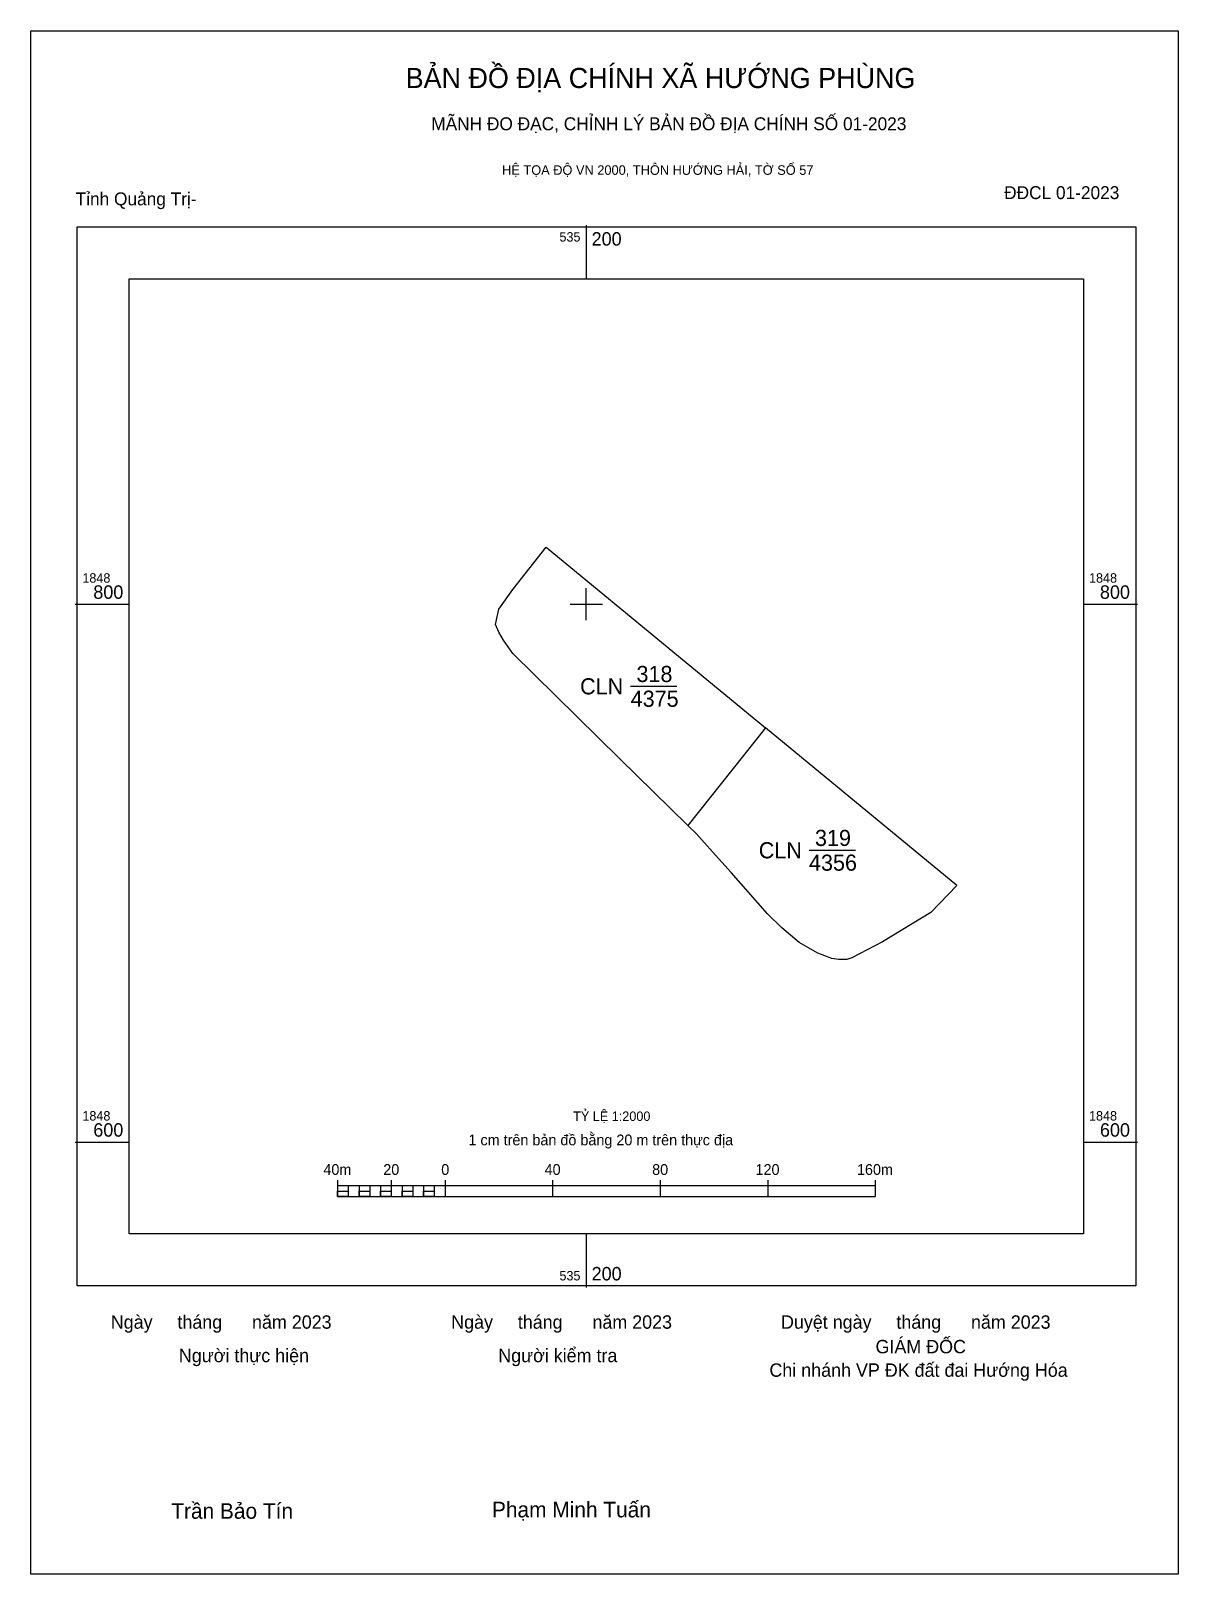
# Model space of a CAD drawing. Extents: x 534993 to 535420, y 1848439 to 1849013.
import ezdxf

# ---------------------------------------------------------------- set-up
doc = ezdxf.new("R2010")
doc.units = 0
for name, color, linetype in [('Level 10', 7, 'Continuous'), ('Level 13', 7, 'Continuous'), ('Level 15', 7, 'Continuous'), ('Level 27', 7, 'Continuous'), ('Level 6', 7, 'Continuous'), ('Level 62', 7, 'Continuous'), ('Level 63', 7, 'Continuous'), ('Level 9', 7, 'Continuous')]:
    doc.layers.add(name, color=color, linetype=linetype)

msp = doc.modelspace()

# ---------------------------------------------------------------- linework, layer by layer
at = {"layer": 'Level 10'}
for p, q in [((535337.8, 1848695.37), (535266.67, 1848753.98)), ((535240.88, 1848714.74), (535237.84, 1848717.71)), ((535246.97, 1848707.88), (535240.88, 1848714.74)), ((535253.89, 1848700.25), (535246.97, 1848707.88)), ((535267.46, 1848684.82), (535253.89, 1848700.25)), ((535337.8, 1848695.37), (535328.16, 1848685.4)), ((535328.16, 1848685.4), (535310.14, 1848674.4)), ((535272.8, 1848679.61), (535267.46, 1848684.82)), ((535279.16, 1848674.19), (535272.8, 1848679.61)), ((535286.11, 1848670.27), (535279.16, 1848674.19)), ((535310.14, 1848674.4), (535298.73, 1848668.48)), ((535291.35, 1848668.24), (535286.11, 1848670.27)), ((535293.91, 1848667.9), (535291.35, 1848668.24)), ((535296.92, 1848667.83), (535293.91, 1848667.9)), ((535298.73, 1848668.48), (535296.92, 1848667.83))]:
    msp.add_line(p, q, dxfattribs=at)
msp.add_lwpolyline([(535266.67, 1848753.98), (535237.84, 1848717.71), (535212.35, 1848742.58), (535172.71, 1848781.67), (535169.24, 1848786.62), (535167.45, 1848789.63), (535166.3, 1848792.45), (535167.54, 1848798.18), (535172.67, 1848805.47), (535185.08, 1848821.2)], close=True, dxfattribs=at)
at = {"layer": 'Level 15'}
msp.add_lwpolyline([(534993.43, 1849013.17), (535420.14, 1849013.17), (535420.14, 1848439.34), (534993.43, 1848439.34)], close=True, dxfattribs=at)
at = {"layer": 'Level 27'}
for p, q in [((535185.08, 1848821.2), (535185.09, 1848821.22)), ((535266.67, 1848753.98), (535266.68, 1848753.96)), ((535237.84, 1848717.71), (535237.85, 1848717.69))]:
    msp.add_line(p, q, dxfattribs=at)
at = {"layer": 'Level 62'}
msp.add_lwpolyline([(535029.97, 1848920.95), (535385, 1848920.95), (535385, 1848565.92), (535029.97, 1848565.92)], close=True, dxfattribs=at)
at = {"layer": 'Level 63'}
for p, q in [((535200, 1848940.95), (535200, 1848920.95)), ((535009.97, 1848800), (535029.97, 1848800)), ((535385, 1848800), (535405, 1848800)), ((535009.97, 1848600), (535029.97, 1848600)), ((535385, 1848600), (535405, 1848600)), ((535107.49, 1848585.79), (535107.49, 1848579.79)), ((535107.49, 1848583.79), (535307.49, 1848583.79)), ((535111.49, 1848583.79), (535111.49, 1848579.79)), ((535115.49, 1848583.79), (535115.49, 1848579.79)), ((535119.49, 1848583.79), (535119.49, 1848579.79)), ((535123.49, 1848583.79), (535123.49, 1848579.79)), ((535127.49, 1848585.79), (535127.49, 1848579.79)), ((535127.49, 1848583.79), (535127.49, 1848579.79)), ((535131.49, 1848583.79), (535131.49, 1848579.79)), ((535135.49, 1848583.79), (535135.49, 1848579.79)), ((535139.49, 1848583.79), (535139.49, 1848579.79)), ((535143.49, 1848583.79), (535143.49, 1848579.79)), ((535147.49, 1848585.79), (535147.49, 1848579.79)), ((535147.49, 1848583.79), (535147.49, 1848579.79)), ((535187.49, 1848585.79), (535187.49, 1848579.79)), ((535227.49, 1848585.79), (535227.49, 1848579.79)), ((535267.49, 1848585.79), (535267.49, 1848579.79)), ((535307.49, 1848585.79), (535307.49, 1848579.79)), ((535107.49, 1848579.79), (535307.49, 1848579.79)), ((535200, 1848565.92), (535200, 1848545.92))]:
    msp.add_line(p, q, dxfattribs=at)
for points in [[(535010.6, 1848940.32), (535404.37, 1848940.32), (535404.37, 1848546.55), (535010.6, 1848546.55)], [(535107.49, 1848581.79), (535111.49, 1848581.79), (535111.49, 1848579.79), (535107.49, 1848579.79)], [(535107.49, 1848581.79), (535111.49, 1848581.79), (535111.49, 1848579.79), (535107.49, 1848579.79)], [(535115.49, 1848581.79), (535119.49, 1848581.79), (535119.49, 1848579.79), (535115.49, 1848579.79)], [(535123.49, 1848581.79), (535127.49, 1848581.79), (535127.49, 1848579.79), (535123.49, 1848579.79)], [(535131.49, 1848581.79), (535135.49, 1848581.79), (535135.49, 1848579.79), (535131.49, 1848579.79)], [(535139.49, 1848581.79), (535143.49, 1848581.79), (535143.49, 1848579.79), (535139.49, 1848579.79)]]:
    msp.add_lwpolyline(points, close=True, dxfattribs=at)
for points in [[(535200, 1848794), (535200, 1848806)], [(535194, 1848800), (535206, 1848800)]]:
    msp.add_lwpolyline(points, dxfattribs=at)
at = {"layer": 'Level 9'}
for p, q in [((535216.49, 1848769.45), (535233.67, 1848769.45)), ((535282.94, 1848708.49), (535300.12, 1848708.49))]:
    msp.add_line(p, q, dxfattribs=at)

# ---------------------------------------------------------------- texts
at = {"layer": 'Level 13'}
for s, p in [('318', (535218.68, 1848771.05)), ('CLN', (535197.7, 1848766.45)), ('4375', (535216.51, 1848761.85)), ('319', (535285.07, 1848710.09)), ('CLN', (535264.16, 1848705.49)), ('4356', (535282.84, 1848700.89))]:
    msp.add_text(s, height=6, dxfattribs=at).set_placement(p)
at = {"layer": 'Level 6'}
msp.add_text('TỶ LỆ 1:2000', height=3.5158, dxfattribs=at).set_placement((535195.11, 1848607.85))
at = {"layer": 'Level 63'}
for s, height, p in [('BẢN ĐỒ ĐỊA CHÍNH XÃ HƯỚNG PHÙNG', 7.4873, (535132.83, 1848991.91)), ('MÃNH ĐO ĐẠC, CHỈNH LÝ BẢN ĐỒ ĐỊA CHÍNH SỐ 01-2023', 4.8044, (535142.36, 1848976.22)), ('HỆ TỌA ĐỘ VN 2000, THÔN HƯỚNG HẢI, TỜ SỐ 57', 3.5565, (535168.7, 1848959.64)), ('535', 3.5, (535190.04, 1848934.82)), ('200', 5, (535202, 1848933.32)), ('1848', 3.5, (535012.6, 1848808)), ('1848', 3.5, (535387, 1848808)), ('800', 5, (535016.66, 1848802)), ('800', 5, (535391.06, 1848802)), ('1848', 3.5, (535012.6, 1848608)), ('1848', 3.5, (535387, 1848608)), ('600', 5, (535016.66, 1848602)), ('600', 5, (535391.06, 1848602)), ('1 cm trên bản đồ bằng 20 m trên thực địa', 4, (535156.2, 1848598.79)), ('40m', 4, (535102.23, 1848587.79)), ('20', 4, (535124.51, 1848587.79)), ('0', 4, (535146.07, 1848587.79)), ('40', 4, (535184.51, 1848587.79)), ('80', 4, (535224.51, 1848587.79)), ('120', 4, (535262.96, 1848587.79)), ('160m', 4, (535300.68, 1848587.79)), ('200', 5, (535202, 1848548.55)), ('535', 3.5, (535190.04, 1848548.55)), ('Ngày     tháng      năm 2023', 4.9766, (535023.16, 1848530.59)), ('Ngày     tháng      năm 2023', 4.9766, (535149.77, 1848530.59)), ('Duyệt ngày     tháng      năm 2023', 4.9766, (535272.44, 1848530.59)), ('GIÁM ĐỐC', 4.977, (535307.59, 1848521.45)), ('Người thực hiện', 4.9766, (535048.48, 1848518.15)), ('Người kiểm tra', 4.9766, (535167.26, 1848518.15)), ('Chi nhánh VP ĐK đất đai Hướng Hóa', 4.9766, (535268.13, 1848512.72)), ('Phạm Minh Tuấn', 5.8048, (535164.94, 1848460.44)), ('Trần Bảo Tín', 5.8048, (535045.65, 1848459.92))]:
    msp.add_text(s, height=height, dxfattribs=at).set_placement(p)
at = {"layer": 'Level 9'}
for s, p in [('ĐĐCL 01-2023', (535355.42, 1848950.62)), ('Tỉnh Quảng Trị-', (535010.08, 1848948.3))]:
    msp.add_text(s, height=4.8044, dxfattribs=at).set_placement(p)

doc.saveas('drawing.dxf')
